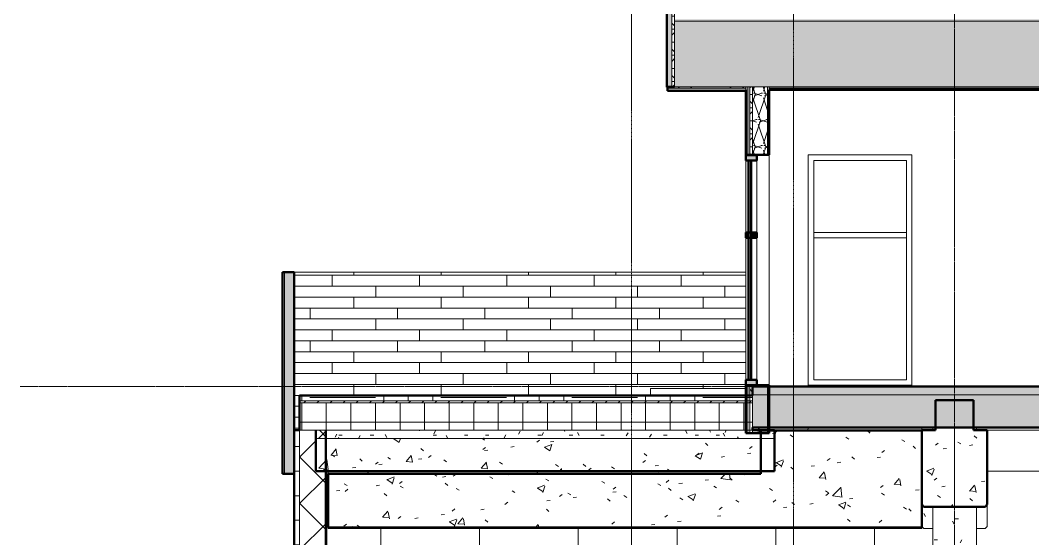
# Model space of a CAD drawing. Header units: inches. Extents: x 9661 to 16493, y -360 to 681.
# Drawn here: x 12791 to 13162, y -55.7 to 134.2 of the extents above; entities that cross this region are included whole.
import ezdxf

# ---------------------------------------------------------------- set-up
doc = ezdxf.new("R2010")
doc.units = ezdxf.units.IN
doc.header["$MEASUREMENT"] = 0
doc.linetypes.add('Dash Dot 3_16_', pattern=[0.3125, 0.1875, -0.0625, 0, -0.0625])
doc.linetypes.add('Grid Line 1_2_', pattern=[0.875, 0.5, -0.125, 0.125, -0.125])
for name, color, linetype, lineweight in [('0-4', 90, 'Continuous', 5), ('A-ANNO-SYMB-1', 150, 'Dash Dot 3_16_', 9), ('A-CLNG', 13, 'Continuous', 13), ('A-CLNG-2', 254, 'Continuous', 13), ('A-CLNG-3', 13, 'Continuous', 50), ('A-CLNG-PATT-1', 13, 'Continuous', 9), ('A-FLOR-3', 55, 'Continuous', 13), ('A-FLOR-5', 251, 'Continuous', 5), ('A-FLOR-9', 192, 'Continuous', 50), ('A-FLOR-LEVL-1', 51, 'Grid Line 1_2_', 9), ('A-FLOR-MCUT', 51, 'Continuous', 13), ('A-FLOR-PATT-2', 8, 'Continuous', 9), ('A-GLAZ-1', 55, 'Continuous', 13), ('A-GLAZ-2', 254, 'Continuous', 13), ('A-GLAZ-3', 10, 'Continuous', 13), ('A-GLAZ-4', 151, 'Continuous', 50), ('A-WALL', 113, 'Continuous', 13), ('A-WALL-2', 55, 'Continuous', 13), ('A-WALL-4', 251, 'Continuous', 5), ('A-WALL-5', 8, 'Continuous', 5), ('A-WALL-6', 254, 'Continuous', 13), ('A-WALL-7', 31, 'Continuous', 5), ('A-WALL-8', 113, 'Continuous', 50), ('A-WALL-PATT-3', 135, 'Continuous', 9), ('A-WALL-PATT-5', 111, 'Continuous', 9), ('S-BEAM', 12, 'Continuous', 9), ('S-BEAM-1', 135, 'Continuous', 9), ('S-BEAM-4', 12, 'Continuous', 50), ('S-COLS-1', 135, 'Continuous', 9), ('S-FNDN-1', 55, 'Continuous', 13), ('S-FNDN-4', 32, 'Continuous', 50), ('S-GRID-1', 1, 'Grid Line 1_2_', 9)]:
    doc.layers.add(name, color=color, linetype=linetype, lineweight=lineweight)
pattern_1 = [(0, (14217.158, 59.024), (30.72, 7.68), [1.267, -21.773, 1.267, -21.773, -122.88]), (0, (14217.158, 59.024), (30.72, 7.68), [-46.08, 1.267, -44.813, 1.267, -21.773, -53.76]), (0, (14217.158, 59.024), (30.72, 7.68), [-115.2, 1.267, -14.093, 1.267, -37.133]), (120, (14228.678, 62.864), (-22.011075, 22.7643), [1.267, -21.773, 1.267, -21.773, -122.88]), (120, (14228.678, 62.864), (-22.011075, 22.7643), [-46.08, 1.267, -44.813, 1.267, -21.773, -53.76]), (120, (14228.678, 62.864), (-22.011075, 22.7643), [-115.2, 1.267, -14.093, 1.267, -37.133]), (240, (14232.518, 78.224), (-8.708925, -30.4443), [1.267, -21.773, 1.267, -21.773, -122.88]), (240, (14232.518, 78.224), (-8.708925, -30.4443), [-46.08, 1.267, -44.813, 1.267, -21.773, -53.76]), (240, (14232.518, 78.224), (-8.708925, -30.4443), [-115.2, 1.267, -14.093, 1.267, -37.133])]
pattern_2 = [(0, (14217.158, 59.024), (0, 4.798), []), (315, (14217.1578, 59.024), (4.798427, 0), [6.786, -6.786]), (45, (14217.1578, 59.024), (4.798427, 0), [6.786, -6.786])]
pattern_3 = [(161.57, (14217.6378, 59.504), (-3.8399538, -1.54e-05), [0, -27.322, 3.034, 0]), (18.43, (14216.6778, 59.504), (-3.8399538, 1.54e-05), [0, -27.322, 3.034, 0]), (108.43, (14217.6378, 59.504), (1.919622, -9.6005246), [9.106, -21.25]), (71.57, (14216.6778, 59.504), (1.919622, 9.6005246), [9.106, -21.25])]
pattern_4 = [(0, (3257.106, 59.024), (30.72, 7.68), [1.267, -21.773, 1.267, -21.773, -122.88]), (0, (3257.106, 59.024), (30.72, 7.68), [-46.08, 1.267, -44.813, 1.267, -21.773, -53.76]), (0, (3257.106, 59.024), (30.72, 7.68), [-115.2, 1.267, -14.093, 1.267, -37.133]), (120, (3268.626, 62.864), (-22.011075, 22.7643), [1.267, -21.773, 1.267, -21.773, -122.88]), (120, (3268.626, 62.864), (-22.011075, 22.7643), [-46.08, 1.267, -44.813, 1.267, -21.773, -53.76]), (120, (3268.626, 62.864), (-22.011075, 22.7643), [-115.2, 1.267, -14.093, 1.267, -37.133]), (240, (3272.466, 78.224), (-8.708925, -30.4443), [1.267, -21.773, 1.267, -21.773, -122.88]), (240, (3272.466, 78.224), (-8.708925, -30.4443), [-46.08, 1.267, -44.813, 1.267, -21.773, -53.76]), (240, (3272.466, 78.224), (-8.708925, -30.4443), [-115.2, 1.267, -14.093, 1.267, -37.133])]
pattern_5 = [(0, (14217.158, 59.024), (0, 9), []), (90, (14217.158, 59.024), (-9, 6e-16), [])]
pattern_6 = [(50, (14217.158, 59.024), (27.5427, -2.40992), [2.88, -31.68]), (355, (14217.158, 59.024), (-5.32784, 28.88427), [2.304, -25.344]), (100.451, (14219.454, 58.823), (22.2153, 26.47393), [2.448, -26.924]), (46.184, (14217.158, 66.704), (40.9819, -6.3564), [4.32, -47.52]), (96.636, (14220.574, 66.175), (35.8907, 37.4062), [3.671, -40.386]), (351.184, (14217.158, 66.704), (35.891, 37.4062), [3.456, -38.016]), (21, (14220.998, 64.784), (22.92104, -15.46073), [2.88, -31.68]), (326, (14220.998, 64.784), (9.34353, 27.84574), [2.304, -25.344]), (71.451, (14222.908, 63.496), (32.26477, 12.3844), [2.448, -26.924]), (37.5, (14217.158, 59.024), (0.466855, 12.78271), [1.267, -23.77, 1.267, -24.461, -25.44]), (37.5, (14217.158, 59.024), (0.466855, 12.78271), [-50.765, 1.267, -24.173]), (7.5, (14217.158, 59.024), (10.10159, 15.14509), [1.267, -13.402, 1.267, -23.194, -9.696]), (7.5, (14217.158, 59.024), (10.10159, 15.14509), [-39.13, 1.267, -8.429]), (327.5, (14208.595, 59.024), (20.49916, -0.86578), [1.267, -8.333, 1.267, -28.685, -39.744]), (327.5, (14208.595, 59.024), (20.49916, -0.86578), [-39.552, 1.267, -38.477]), (317.5, (14204.755, 59.024), (22.39478, 3.8443), [1.267, -11.213, 1.267, -18.624, -28.224]), (317.5, (14204.755, 59.024), (22.39478, 3.8443), [-32.371, 1.267, -26.957])]
pattern_7 = [(0, (14217.1578, 59.024), (15.36, 3.84), [1.267, -10.253, 1.267, -10.253, -61.44]), (0, (14217.1578, 59.024), (15.36, 3.84), [-23.04, 1.267, -21.773, 1.267, -10.253, -26.88]), (0, (14217.1578, 59.024), (15.36, 3.84), [-57.6, 1.267, -6.413, 1.267, -17.933]), (120, (14222.9178, 60.944), (-11.005538, 11.38215), [1.267, -10.253, 1.267, -10.253, -61.44]), (120, (14222.9178, 60.944), (-11.005538, 11.38215), [-23.04, 1.267, -21.773, 1.267, -10.253, -26.88]), (120, (14222.9178, 60.944), (-11.005538, 11.38215), [-57.6, 1.267, -6.413, 1.267, -17.933]), (240, (14224.8378, 68.624), (-4.354462, -15.22215), [1.267, -10.253, 1.267, -10.253, -61.44]), (240, (14224.8378, 68.624), (-4.354462, -15.22215), [-23.04, 1.267, -21.773, 1.267, -10.253, -26.88]), (240, (14224.8378, 68.624), (-4.354462, -15.22215), [-57.6, 1.267, -6.413, 1.267, -17.933])]
pattern_8 = [(50, (3257.106, 59.024), (27.5427, -2.40992), [2.88, -31.68]), (355, (3257.106, 59.024), (-5.32784, 28.88427), [2.304, -25.344]), (100.451, (3259.402, 58.823), (22.2153, 26.47393), [2.448, -26.924]), (46.184, (3257.106, 66.704), (40.9819, -6.3564), [4.32, -47.52]), (96.636, (3260.522, 66.175), (35.8907, 37.4062), [3.671, -40.386]), (351.184, (3257.106, 66.704), (35.891, 37.4062), [3.456, -38.016]), (21, (3260.946, 64.784), (22.92104, -15.46073), [2.88, -31.68]), (326, (3260.946, 64.784), (9.34353, 27.84574), [2.304, -25.344]), (71.451, (3262.856, 63.496), (32.26477, 12.3844), [2.448, -26.924]), (37.5, (3257.106, 59.024), (0.466855, 12.78271), [1.267, -23.77, 1.267, -24.461, -25.44]), (37.5, (3257.106, 59.024), (0.466855, 12.78271), [-50.765, 1.267, -24.173]), (7.5, (3257.106, 59.024), (10.10159, 15.14509), [1.267, -13.402, 1.267, -23.194, -9.696]), (7.5, (3257.106, 59.024), (10.10159, 15.14509), [-39.13, 1.267, -8.429]), (327.5, (3248.543, 59.024), (20.49916, -0.86578), [1.267, -8.333, 1.267, -28.685, -39.744]), (327.5, (3248.543, 59.024), (20.49916, -0.86578), [-39.552, 1.267, -38.477]), (317.5, (3244.703, 59.024), (22.39478, 3.8443), [1.267, -11.213, 1.267, -18.624, -28.224]), (317.5, (3244.703, 59.024), (22.39478, 3.8443), [-32.371, 1.267, -26.957])]

# ---------------------------------------------------------------- blocks, each defined once
blk = doc.blocks.new('CTR - 1st Phase - Common Walls_rvt-2-BUILDING SECTION - NORTH_SOUTH - LOOKING WEST')
at = {"layer": 'A-WALL-PATT-3'}
h = blk.add_hatch(dxfattribs=at)
h.set_pattern_fill('FP_54', color=256, style=0, pattern_type=2)
h.set_pattern_definition([(90, (2609.524, -152), (-36.188, 2e-15), [])])
h.paths.add_polyline_path([(1956.49, -152), (1956.49, -151.75), (1982.92, -151.75), (1982.92, -65), (2024.92, -65), (2024.92, -151.75), (2098.02, -151.75), (2098.02, -65), (2140.02, -65), (2140.02, -151.75), (2165.32, -151.75), (2165.32, -52), (2162.11, -52), (2161.32, -51.21), (2161.32, -52), (1943.83, -52), (1943.83, -31), (1943.32, -31), (1943.32, -152), (1949.32, -152)], flags=0)
h.paths.add_polyline_path([(2576.02, -151.75), (2609.02, -151.75), (2609.02, -31), (2512.32, -31), (2512.32, -51.21), (2511.54, -52), (2508.32, -52), (2508.32, -151.75), (2534.02, -151.75), (2534.02, -65), (2576.02, -65), (2576.02, -114.81)], flags=0)
h.paths.add_polyline_path([(2286.49, -151.75), (2322.52, -151.75), (2322.52, -65), (2364.52, -65), (2364.52, -151.75), (2418.52, -151.75), (2418.52, -65), (2460.52, -65), (2460.52, -151.75), (2492.32, -151.75), (2492.32, -52), (2489.11, -52), (2488.32, -51.21), (2488.32, -31), (2185.32, -31), (2185.32, -51.21), (2184.54, -52), (2181.32, -52), (2181.32, -151.75), (2207.02, -151.75), (2207.02, -65), (2249.02, -65), (2249.02, -151.75), (2283.49, -151.75)], flags=0)
at = {"layer": 'S-FNDN-1'}
blk.add_line((1943.32, -31), (1943.32, -152), dxfattribs=at)
blk = doc.blocks.new('Concrete-Rectangular-Column - ONE-V33-BUILDING SECTION - NORTH_SOUTH - LOOKING WEST')
at = {"layer": 'S-COLS-1'}
h = blk.add_hatch(dxfattribs=at)
h.set_pattern_fill('FP_47', color=256, style=0, pattern_type=2)
h.set_pattern_definition(pattern_4)
h.paths.add_polyline_path([(2166.82, -152), (2179.82, -152), (2179.82, -151.75), (2181.32, -151.75), (2181.32, -44), (2165.32, -44), (2165.32, -151.75), (2166.82, -151.75)], flags=0)
h.paths.add_polyline_path([(2181.32, -16), (2181.32, -15), (2180.32, -15), (2180.32, -16)], flags=0)
h.paths.add_polyline_path([(2165.32, -16), (2166.32, -16), (2166.32, -15), (2165.32, -15), (2165.32, -15.16)], flags=0)
for p, q in [((2165.32, -16), (2165.32, -15)), ((2181.32, -15), (2181.32, -16)), ((2165.32, -151.75), (2165.32, -44)), ((2181.32, -44), (2181.32, -151.75)), ((2179.82, -152), (2166.82, -152))]:
    blk.add_line(p, q, dxfattribs=at)
blk = doc.blocks.new('_THE_ WINDOW _ DOOR - Window - 1st Floor-2480460-BUILDING SECTION - NORTH_SOUTH - LOOKING WEST')
at = {"layer": 'A-GLAZ-1'}
for p, q in [((2812.91, 2.5), (2812.91, 82.87)), ((2812.91, 82.87), (2846.94, 82.87)), ((2846.94, 82.87), (2846.94, 2.5)), ((2846.94, 56.5), (2812.91, 56.5)), ((2812.91, 56.5), (2812.91, 54.5)), ((2846.94, 54.5), (2846.94, 56.5)), ((2812.91, 54.5), (2846.94, 54.5)), ((2846.94, 2.5), (2812.91, 2.5))]:
    blk.add_line(p, q, dxfattribs=at)
blk = doc.blocks.new('_THE_ WINDOW _ DOOR - Window - 1st Floor-V38-BUILDING SECTION - NORTH_SOUTH - LOOKING WEST')
at = {"layer": 'A-GLAZ-2'}
h = blk.add_hatch(color=256, dxfattribs=at)
h.paths.add_polyline_path([(2098.82, 0.5), (2100.82, 0.5), (2100.82, 2.5), (2096.82, 2.5), (2096.82, 0.5), (2098.32, 0.5)], flags=0)
h.paths.add_polyline_path([(2097.64, 82.87), (2100.82, 82.87), (2100.82, 84.87), (2096.82, 84.87), (2096.82, 82.87), (2097.57, 82.87)], flags=0)
h = blk.add_hatch(color=256, dxfattribs=at)
h.paths.add_polyline_path([(2100.82, 54.5), (2100.82, 56.5), (2098.82, 56.5), (2098.82, 54.5)], flags=0)
h.paths.add_polyline_path([(2097.82, 54.5), (2097.82, 56.5), (2096.82, 56.5), (2096.82, 54.5)], flags=0)
at = {"layer": 'A-GLAZ-3'}
blk.add_hatch(color=256, dxfattribs=at).paths.add_polyline_path([(2098.82, 2.5), (2098.82, 82.87), (2097.82, 82.87), (2097.82, 2.5)], flags=0)
at = {"layer": 'A-GLAZ-1'}
for p, q in [((2096.82, 56.5), (2096.82, 82.87)), ((2100.82, 82.87), (2100.82, 56.5)), ((2096.82, 2.5), (2096.82, 54.5)), ((2100.82, 54.5), (2100.82, 2.5))]:
    blk.add_line(p, q, dxfattribs=at)
at = {"layer": 'A-GLAZ-4'}
for p, q in [((2100.82, 84.87), (2096.82, 84.87)), ((2096.82, 84.87), (2096.82, 82.87)), ((2096.82, 82.87), (2100.82, 82.87)), ((2097.82, 82.87), (2097.82, 2.5)), ((2098.82, 82.87), (2097.82, 82.87)), ((2098.82, 2.5), (2098.82, 82.87)), ((2100.82, 82.87), (2100.82, 84.87)), ((2100.82, 56.5), (2096.82, 56.5)), ((2096.82, 56.5), (2096.82, 54.5)), ((2100.82, 54.5), (2100.82, 56.5)), ((2096.82, 54.5), (2100.82, 54.5)), ((2100.82, 2.5), (2096.82, 2.5)), ((2096.82, 2.5), (2096.82, 0.5)), ((2096.82, 0.5), (2100.82, 0.5)), ((2097.82, 2.5), (2098.82, 2.5)), ((2100.82, 0.5), (2100.82, 2.5))]:
    blk.add_line(p, q, dxfattribs=at)
blk = doc.blocks.new('Beam 2 Levels_01 - _B_-2543548-BUILDING SECTION - NORTH_SOUTH - LOOKING WEST')
at = {"layer": 'S-BEAM'}
h = blk.add_hatch(dxfattribs=at)
h.set_pattern_fill('FP_68', color=256, style=0, pattern_type=2)
h.set_pattern_definition(pattern_8)
h.paths.add_polyline_path([(2125.82, -51.62), (2161.32, -51.62), (2161.32, -16.02), (2102.33, -16.02), (2102.33, -19), (2107.32, -19), (2107.32, -30.65), (2106.02, -31), (2102.33, -31), (2102.33, -32), (1943.83, -32), (1943.83, -51.62), (2104.12, -51.62)], flags=0)
at = {"layer": 'S-BEAM-1'}
h = blk.add_hatch(dxfattribs=at)
h.set_pattern_fill('FP_47', color=256, style=0, pattern_type=2)
h.set_pattern_definition(pattern_4)
h.paths.add_polyline_path([(2128, -16.02), (2161.32, -16), (2161.32, -15), (2105.45, -15.01), (2105.45, -16), (2107.32, -16.02)], flags=0)
h = blk.add_hatch(dxfattribs=at)
h.set_pattern_fill('FP_47', color=256, style=0, pattern_type=2)
h.set_pattern_definition(pattern_4)
h.paths.add_polyline_path([(2102.33, -32), (2102.33, -31), (1943.83, -31), (1943.83, -32), (2060.96, -32)], flags=0)
h = blk.add_hatch(dxfattribs=at)
h.set_pattern_fill('FP_76', color=256, style=0, pattern_type=2)
h.set_pattern_definition([(0, (3257.106, 3.702), (30.72, 5.431), [1.267, -21.773, 1.267, -21.773, -122.88]), (0, (3257.106, 3.702), (30.72, 5.431), [-46.08, 1.267, -44.813, 1.267, -21.773, -53.76]), (0, (3257.106, 3.702), (30.72, 5.431), [-115.2, 1.267, -14.093, 1.267, -37.133]), (129.232, (3268.626, 6.417), (-19.350573, 12.83838), [1.002, -17.213, 1.002, -17.213, -97.145]), (129.232, (3268.626, 6.417), (-19.350573, 12.83838), [-36.429, 1.002, -35.428, 1.002, -17.213, -42.501]), (129.232, (3268.626, 6.417), (-19.350573, 12.83838), [-91.074, 1.002, -11.141, 1.002, -29.356]), (230.768, (3272.466, 17.279), (-11.370004, -24.785848), [1.002, -17.213, 1.002, -17.213, -97.145]), (230.768, (3272.466, 17.279), (-11.370004, -24.785848), [-36.429, 1.002, -35.428, 1.002, -17.213, -42.501]), (230.768, (3272.466, 17.279), (-11.370004, -24.785848), [-91.074, 1.002, -11.141, 1.002, -29.356])])
h.paths.add_polyline_path([(2021.92, -52), (2161.32, -52), (2161.32, -51.62), (1943.83, -51.62), (1943.83, -52), (2006.86, -52)], flags=0)
for p, q in [((2161.32, -15), (2161.32, -16)), ((1943.83, -32), (1943.83, -31)), ((1943.83, -51.62), (1943.83, -52)), ((2161.32, -51.62), (2161.32, -52)), ((2161.32, -52), (1943.83, -52))]:
    blk.add_line(p, q, dxfattribs=at)
at = {"layer": 'S-BEAM-4'}
for p, q in [((2161.32, -16.02), (2102.33, -16.02)), ((2102.33, -16.02), (2102.33, -32)), ((2161.32, -51.62), (2161.32, -16.02)), ((2102.33, -32), (1943.83, -32)), ((1943.83, -32), (1943.83, -51.62)), ((1943.83, -51.62), (2161.32, -51.62))]:
    blk.add_line(p, q, dxfattribs=at)
blk = doc.blocks.new('Inverted Tee Beam - 24IT40-2543538-BUILDING SECTION - NORTH_SOUTH - LOOKING WEST')
at = {"layer": 'S-BEAM'}
h = blk.add_hatch(dxfattribs=at)
h.set_pattern_fill('FP_68', color=256, style=0, pattern_type=2)
h.set_pattern_definition(pattern_8)
h.paths.add_polyline_path([(2162.11, -44), (2184.54, -44), (2185.32, -43.21), (2185.32, -16), (2180.32, -16), (2180.32, -15), (2166.32, -15), (2166.32, -16), (2161.32, -16.02), (2161.32, -43.21)], flags=0)
at = {"layer": 'S-BEAM-4'}
for p, q in [((2180.32, -5), (2166.32, -5)), ((2166.32, -5), (2166.32, -16)), ((2180.32, -16), (2180.32, -5)), ((2166.32, -16), (2161.32, -16)), ((2161.32, -16), (2161.32, -43.21)), ((2185.32, -16), (2180.32, -16)), ((2185.32, -43.21), (2185.32, -16)), ((2161.32, -43.21), (2162.11, -44)), ((2162.11, -44), (2184.54, -44)), ((2184.54, -44), (2185.32, -43.21))]:
    blk.add_line(p, q, dxfattribs=at)
blk = doc.blocks.new('Beam 2 Levels_01 - _B_-2543541-BUILDING SECTION - NORTH_SOUTH - LOOKING WEST')
at = {"layer": 'S-BEAM-1'}
h = blk.add_hatch(dxfattribs=at)
h.set_pattern_fill('FP_47', color=256, style=0, pattern_type=2)
h.set_pattern_definition(pattern_4)
h.paths.add_polyline_path([(2184.54, -52), (2185.32, -51.21), (2185.32, -43.21), (2184.54, -44), (2181.32, -44), (2181.32, -52)], flags=0)
h.paths.add_polyline_path([(2165.32, -52), (2165.32, -44), (2162.11, -44), (2161.32, -43.21), (2161.32, -51.21), (2162.11, -52)], flags=0)
for p, q in [((2185.32, -51.21), (2185.32, -43.21)), ((2161.32, -51.21), (2162.11, -52)), ((2184.54, -52), (2185.32, -51.21)), ((2162.11, -52), (2165.32, -52)), ((2181.32, -52), (2184.54, -52))]:
    blk.add_line(p, q, dxfattribs=at)

msp = doc.modelspace()

# ---------------------------------------------------------------- hatches: boundary and pattern name
at = {"layer": 'A-CLNG-2'}
h = msp.add_hatch(color=256, dxfattribs=at)
h.paths.add_polyline_path([(13029.7781, 108.375), (13056.8755, 108.375), (13056.8755, 109.375), (13028.2255, 109.375), (13028.2255, 108.375), (13029.7255, 108.375)], flags=0)
h.paths.add_polyline_path([(14797.414, 108.375), (14820.5255, 108.375), (14820.5255, 109.375), (14791.8755, 109.375), (14791.8755, 108.375)], flags=0)
at = {"layer": 'A-CLNG-PATT-1'}
h = msp.add_hatch(dxfattribs=at)
h.set_pattern_fill('FP_51', color=256, style=0, pattern_type=2)
h.set_pattern_definition([(45, (14217.158, 59.024), (-9.50352, 9.50352), []), (45, (14217.158, 73.424), (-9.50352, 9.50352), [])])
h.paths.add_polyline_path([(14820.5255, 109.375), (14820.5255, 109.875), (14791.8755, 109.8728), (14791.8755, 109.375), (14818.0255, 109.375)], flags=0)
h.paths.add_polyline_path([(13029.7399, 109.375), (13056.8755, 109.375), (13056.8755, 109.875), (13030.7255, 109.875), (13029.7255, 109.75), (13028.2255, 109.75), (13028.2255, 109.375), (13029.7255, 109.375)], flags=0)
at = {"layer": 'A-FLOR-5'}
h = msp.add_hatch(color=256, dxfattribs=at)
h.paths.add_polyline_path([(14782.526, 109.375), (14783.2505, 109.375), (14783.2505, 109.875), (13672.3755, 109.875), (13672.3755, 109.375), (14780.6555, 109.375)], flags=0)
h.paths.add_polyline_path([(13065.587, 109.375), (13476.6255, 109.375), (13476.6255, 109.875), (13065.5005, 109.875), (13065.5005, 109.375)], flags=0)
h.paths.add_polyline_path([(13480.3755, 109.375), (13480.3755, 109.875), (13480.1255, 109.8745), (13480.1255, 109.375), (13480.2755, 109.375)], flags=0)
at = {"layer": 'A-FLOR-PATT-2'}
h = msp.add_hatch(dxfattribs=at)
h.set_pattern_fill('FP_49', color=256, style=0, pattern_type=2)
h.set_pattern_definition(pattern_2)
h.paths.add_polyline_path([(14818.0255, 133.875), (14818.0255, 134.625), (13672.3755, 134.625), (13672.3755, 133.875), (14814.1725, 133.875)], flags=0)
h.paths.add_polyline_path([(13030.7255, 133.875), (13480.3755, 133.875), (13480.3755, 134.625), (13030.7255, 134.625)], flags=0)
h = msp.add_hatch(dxfattribs=at)
h.set_pattern_fill('FP_50', color=256, style=0, pattern_type=2)
h.set_pattern_definition(pattern_3)
h.paths.add_polyline_path([(13054.53, 109.875), (13480.3755, 109.875), (13480.3755, 133.875), (13030.7255, 133.875), (13030.7255, 109.875)], flags=0)
h.paths.add_polyline_path([(14026.523, 109.875), (14818.0255, 109.875), (14818.0255, 133.875), (13672.3755, 133.875), (13672.3755, 109.875), (13959.489, 109.875)], flags=0)
h = msp.add_hatch(dxfattribs=at)
h.set_pattern_fill('FP_47', color=256, style=0, pattern_type=2)
h.set_pattern_definition(pattern_1)
h.paths.add_polyline_path([(14780.6555, 108.75), (14783.2505, 108.7587), (14783.2505, 109.375), (13672.3755, 109.375), (13672.3755, 108.75), (14768.8005, 108.75)], flags=0)
h.paths.add_polyline_path([(13065.5005, 108.75), (13476.6255, 108.75), (13476.6255, 109.375), (13065.5005, 109.375), (13065.5005, 108.7729)], flags=0)
h.paths.add_polyline_path([(13480.3755, 108.75), (13480.3755, 109.375), (13480.1255, 109.3746), (13480.1255, 108.75), (13480.2755, 108.75)], flags=0)
h = msp.add_hatch(dxfattribs=at)
h.set_pattern_fill('FP_52', color=256, style=0, pattern_type=2)
h.set_pattern_definition([(0, (14217.158, 59.024), (24, 24), [24, -24]), (0, (14217.158, 68.024), (24, 24), [24, -24]), (0, (14217.158, 77.024), (24, 24), [24, -24]), (90, (14220.158, 80.024), (-24, 24), [24, -24]), (90, (14229.158, 80.024), (-24, 24), [24, -24]), (90, (14238.158, 80.024), (-24, 24), [24, -24])])
h.paths.add_polyline_path([(13059.3755, -5.25), (13059.3755, -3.25), (12893.3755, -3.25), (12893.3755, -5.25), (13054.53, -5.25)], flags=0)
h = msp.add_hatch(dxfattribs=at)
h.set_pattern_fill('FP_48', color=256, style=0, pattern_type=2)
h.set_pattern_definition(pattern_7)
h.paths.add_polyline_path([(13724.87, -3), (14789.3755, -3), (14789.3755, 0), (13059.3755, 0), (13059.3755, -3), (13691.353, -3)], flags=0)
h = msp.add_hatch(dxfattribs=at)
h.set_pattern_fill('FP_68', color=256, style=0, pattern_type=2)
h.set_pattern_definition(pattern_6)
h.paths.add_polyline_path([(13795.3755, -15), (14789.3755, -15), (14789.3755, -3), (14495.761, -3), (13672.3755, -3), (13672.3755, -3.1614), (13664.3755, -3.1626), (13664.3755, -3), (13059.3755, -3), (13059.3755, -15), (13791.904, -15)], flags=0)
h = msp.add_hatch(dxfattribs=at)
h.set_pattern_fill('FP_49', color=256, style=0, pattern_type=2)
h.set_pattern_definition(pattern_2)
h.paths.add_polyline_path([(12893.3755, -6), (13059.3755, -6), (13059.3755, -5.25), (12893.3755, -5.25)], flags=0)
h = msp.add_hatch(dxfattribs=at)
h.set_pattern_fill('FP_56', color=256, style=0, pattern_type=2)
h.set_pattern_definition(pattern_5)
h.paths.add_polyline_path([(12893.3755, -16), (13059.3755, -16), (13059.3755, -6), (12893.3755, -6)], flags=0)
h = msp.add_hatch(dxfattribs=at)
h.set_pattern_fill('FP_48', color=256, style=0, pattern_type=2)
h.set_pattern_definition(pattern_7)
h.paths.add_polyline_path([(13062.3795, -19), (13062.3795, -17), (13062.0422, -17), (13059.3755, -16), (12903.0005, -16), (12903.0005, -19), (13059.3755, -19)], flags=0)
h = msp.add_hatch(dxfattribs=at)
h.set_pattern_fill('FP_68', color=256, style=0, pattern_type=2)
h.set_pattern_definition(pattern_6)
h.paths.add_polyline_path([(12953.979, -31), (13066.0704, -31), (13067.3755, -30.6464), (13067.3755, -19), (12899.3755, -19), (12899.3755, -31), (12934.5628, -31)], flags=0)
at = {"layer": 'A-WALL-4'}
h = msp.add_hatch(color=256, dxfattribs=at)
h.paths.add_polyline_path([(13027.9755, 109.75), (13028.2255, 109.75), (13028.2255, 149), (13027.9755, 149), (13027.9755, 109.875)], flags=0)
h.paths.add_polyline_path([(13027.9755, 229.75), (13028.2255, 229.75), (13028.2255, 269.375), (13027.9755, 269.375), (13027.9755, 229.8759)], flags=0)
h.paths.add_polyline_path([(13028.2255, 350.125), (13028.2255, 350.3697), (13027.9755, 350.3259), (13027.9755, 350.125)], flags=0)
h.paths.add_polyline_path([(13027.9755, 350.3792), (13028.2255, 350.401), (13028.2255, 350.5), (13027.9755, 350.5)], flags=0)
at = {"layer": 'A-WALL-5'}
h = msp.add_hatch(color=256, dxfattribs=at)
h.paths.add_polyline_path([(13029.7255, 109.75), (13029.7255, 149), (13028.2255, 149), (13028.2255, 109.75)], flags=0)
h.paths.add_polyline_path([(13029.6943, 229.75), (13029.7255, 229.75), (13029.6943, 229.8732), (13028.3349, 229.75), (13029.4755, 229.75)], flags=0)
h.paths.add_polyline_path([(13028.2255, 229.75), (13029.7255, 229.8759), (13029.7255, 269.375), (13028.2255, 269.375), (13028.2255, 230.125)], flags=0)
h.paths.add_polyline_path([(13029.3922, 350.125), (13029.7255, 350.125), (13029.7153, 350.5), (13028.2255, 350.5), (13028.2255, 350.125), (13029.1128, 350.125)], flags=0)
h = msp.add_hatch(color=256, dxfattribs=at)
h.paths.add_polyline_path([(13057.6255, -3.25), (13058.3755, -3.25), (13058.3755, 0.5), (13057.6255, 0.5), (13057.6255, -3)], flags=0)
h.paths.add_polyline_path([(13057.6255, 84.875), (13058.3755, 84.875), (13058.3755, 109.875), (13057.6255, 109.875), (13057.6255, 91.4838)], flags=0)
at = {"layer": 'A-WALL-6'}
h = msp.add_hatch(color=256, dxfattribs=at)
h.paths.add_polyline_path([(13057.4648, -3.25), (13057.6255, -3.25), (13057.6255, 0.5), (13056.8755, 0.5), (13056.8755, -3.25)], flags=0)
h.paths.add_polyline_path([(13056.8755, 84.875), (13057.6255, 84.875), (13057.6255, 109.875), (13056.8755, 109.875), (13056.8755, 91.4838)], flags=0)
msp.add_hatch(color=256, dxfattribs=at).paths.add_polyline_path([(12887.8755, -32), (12891.3755, -32), (12891.3755, 42), (12887.8755, 42), (12887.8755, -31)], flags=0)
at = {"layer": 'A-WALL-7'}
msp.add_hatch(color=256, dxfattribs=at).paths.add_polyline_path([(12887.1255, -32), (12887.8755, -32), (12887.8755, 42), (12887.1255, 42), (12887.1255, -31)], flags=0)
at = {"layer": 'A-WALL-PATT-3'}
h = msp.add_hatch(dxfattribs=at)
h.set_pattern_fill('FP_59', color=256, style=0, pattern_type=2)
h.set_pattern_definition([(0, (12889.2508, 0.8), (0, 4), []), (90, (12889.251, 0.8), (-8, 8), [4, -28]), (90, (12905.251, 4.8), (-8, 8), [4, -28])])
h.paths.add_polyline_path([(12893.3755, -16), (12893.3755, -3.25), (13021.9755, -3.25), (13021.9755, -0.75), (13056.8755, -0.75), (13056.8755, 42), (12891.3755, 42), (12891.3755, -16)], flags=0)
at = {"layer": 'A-WALL-PATT-5'}
h = msp.add_hatch(dxfattribs=at)
h.set_pattern_fill('FP_49', color=256, style=0, pattern_type=2)
h.set_pattern_definition(pattern_2)
h.paths.add_polyline_path([(13029.7255, 109.75), (13030.7255, 109.875), (13030.7255, 149), (13029.7255, 149), (13029.7255, 109.875)], flags=0)
h.paths.add_polyline_path([(13029.7255, 229.75), (13030.7255, 229.75), (13030.7255, 269.375), (13029.7255, 269.375), (13029.7255, 229.8553)], flags=0)
h.paths.add_polyline_path([(13029.913, 350.125), (13030.7255, 350.125), (13030.7255, 350.5), (13029.7255, 350.5), (13029.7255, 350.125)], flags=0)
h = msp.add_hatch(dxfattribs=at)
h.set_pattern_fill('FP_49', color=256, style=0, pattern_type=2)
h.set_pattern_definition(pattern_2)
h.paths.add_polyline_path([(13058.3755, -3.25), (13059.3755, -3.25), (13059.3755, 0.5), (13058.3755, 0.5), (13058.3755, -3)], flags=0)
h.paths.add_polyline_path([(13059.3755, 84.875), (13059.3755, 109.875), (13058.3755, 109.875), (13058.3755, 84.875)], flags=0)
h = msp.add_hatch(dxfattribs=at)
h.set_pattern_fill('FP_50', color=256, style=0, pattern_type=2)
h.set_pattern_definition(pattern_3)
h.paths.add_polyline_path([(13062.3795, -17), (13062.3795, -16.0157), (13064.8755, -16), (13064.8755, -15), (13059.3755, -15), (13059.4175, -16.0157), (13062.0422, -17)], flags=0)
h.paths.add_polyline_path([(13059.3755, 0), (13064.8755, 0.0186), (13064.8755, 0.5), (13059.3755, 0.5), (13059.3755, 0.0058)], flags=0)
h.paths.add_polyline_path([(13064.8755, 84.875), (13064.8755, 109.875), (13059.3755, 109.875), (13059.3755, 84.875)], flags=0)
h = msp.add_hatch(dxfattribs=at)
h.set_pattern_fill('FP_47', color=256, style=0, pattern_type=2)
h.set_pattern_definition(pattern_1)
h.paths.add_polyline_path([(13064.8755, -16), (13065.5005, -16), (13065.5005, -15), (13064.8755, -15.0131), (13064.8755, -15.8969)], flags=0)
h.paths.add_polyline_path([(13064.8934, 0), (13065.5005, 0.0244), (13065.5005, 0.5), (13064.8755, 0.5), (13064.8755, 0)], flags=0)
h.paths.add_polyline_path([(13064.8755, 84.875), (13065.5005, 84.875), (13065.5005, 109.875), (13064.8755, 109.875), (13064.8755, 91.4838)], flags=0)
h = msp.add_hatch(dxfattribs=at)
h.set_pattern_fill('FP_56', color=256, style=0, pattern_type=2)
h.set_pattern_definition(pattern_5)
h.paths.add_polyline_path([(12893.3755, -158), (12893.3755, -16), (12891.3755, -16), (12891.3755, -158)], flags=0)
h = msp.add_hatch(dxfattribs=at)
h.set_pattern_fill('FP_70', color=256, style=0, pattern_type=2)
h.set_pattern_definition([(45, (14217.158, 59.024), (-8.48528, 8.48528), []), (135, (14217.158, 59.024), (-8.48528, -8.48528), [])])
h.paths.add_polyline_path([(12893.3755, -158), (12903.0005, -158), (12903.0005, -31), (12899.3755, -31), (12899.3755, -19), (12903.0005, -19), (12903.0005, -16), (12893.3755, -16), (12893.3755, -156.8365)], flags=0)

# ---------------------------------------------------------------- linework, layer by layer
at = {"layer": 'A-ANNO-SYMB-1'}
for p, q in [((13014.974, 430.0801), (13014.974, -131.6414)), ((13074.3617, -131.6414), (13074.3617, 430.0801))]:
    msp.add_line(p, q, dxfattribs=at)
at = {"layer": 'A-CLNG'}
for p, q in [((13056.8755, 109.375), (13028.2255, 109.375)), ((13056.8755, 109.875), (13030.7255, 109.875)), ((13056.8755, 108.75), (13056.8755, 109.875))]:
    msp.add_line(p, q, dxfattribs=at)
at = {"layer": 'A-CLNG-3'}
for p, q in [((13030.7255, 109.875), (13028.2255, 109.875)), ((13028.2255, 109.875), (13028.2255, 108.375)), ((13028.2255, 108.375), (13056.8755, 108.375)), ((13056.8755, 108.375), (13056.8755, 108.75))]:
    msp.add_line(p, q, dxfattribs=at)
at = {"layer": 'A-FLOR-3'}
for p, q in [((13021.9755, -3.25), (13021.9755, -0.75)), ((13021.9755, -0.75), (13056.8755, -0.75)), ((13145.3755, -16), (13448.3755, -16)), ((13448.3755, -31), (13145.3755, -31))]:
    msp.add_line(p, q, dxfattribs=at)
at = {"layer": 'A-FLOR-9'}
for p, q in [((13065.5005, 108.75), (13480.3755, 108.75)), ((13059.3755, -3.25), (12893.3755, -3.25)), ((12893.3755, -3.25), (12893.3755, -16)), ((14789.3755, 0), (13059.3755, 0)), ((13059.3755, 0), (13059.3755, -3.25)), ((12899.3755, -16), (12899.3755, -31)), ((13059.3755, -16), (13059.3755, -15)), ((13059.3755, -15), (14789.3755, -15)), ((13067.3755, -16), (13059.3755, -16)), ((13067.3755, -31), (13067.3755, -16)), ((12899.3755, -31), (13067.3755, -31))]:
    msp.add_line(p, q, dxfattribs=at)
at = {"layer": 'A-FLOR-LEVL-1'}
msp.add_line((12791.0002, 0), (15128.0162, 0), dxfattribs=at)
at = {"layer": 'A-FLOR-MCUT'}
for p, q in [((13480.3755, 133.875), (13030.7255, 133.875)), ((13480.3755, 109.875), (13056.8755, 109.875)), ((13480.3755, 109.375), (13065.5005, 109.375)), ((14789.3755, -3), (13059.3755, -3)), ((13059.3755, -5.25), (12893.3755, -5.25)), ((13059.3755, -6), (12893.3755, -6)), ((13059.3755, -16), (12903.0005, -16)), ((13067.3755, -19), (12899.3755, -19))]:
    msp.add_line(p, q, dxfattribs=at)
at = {"layer": 'A-WALL'}
for p, q in [((13028.2255, 149), (13028.2255, 109.875)), ((13029.7255, 149), (13029.7255, 109.75)), ((13030.7255, 109.875), (13030.7255, 149)), ((13057.6255, 109.875), (13057.6255, 84.875)), ((13058.3755, 109.875), (13058.3755, 84.875)), ((13059.3755, 109.875), (13059.3755, 84.875)), ((13064.8755, 109.875), (13064.8755, 84.875)), ((13065.5005, 108.75), (13065.5005, 109.875)), ((12887.8755, -32), (12887.8755, 42)), ((13057.6255, 0.5), (13057.6255, -17)), ((13058.3755, 0.5), (13058.3755, -17)), ((13059.3755, 0.5), (13059.3755, -17)), ((13064.8755, 0.5), (13064.8755, -17)), ((12903.0005, -16), (12893.3755, -16)), ((12893.3755, -158), (12893.3755, -16))]:
    msp.add_line(p, q, dxfattribs=at)
at = {"layer": 'A-WALL-2'}
for p, q in [((13065.5005, 84.875), (13065.5005, 0.5)), ((13079.763, 0.5), (13079.763, 84.875)), ((13079.763, 84.875), (13117.788, 84.875)), ((13117.788, 84.875), (13117.788, 0.5)), ((13056.8755, 42), (12891.3755, 42)), ((13117.788, 0.5), (13079.763, 0.5))]:
    msp.add_line(p, q, dxfattribs=at)
at = {"layer": 'A-WALL-8'}
for p, q in [((13027.9755, 149), (13027.9755, 109.75)), ((13027.9755, 109.75), (13030.7255, 109.75)), ((13030.7255, 109.75), (13030.7255, 109.875)), ((13056.8755, 108.375), (13056.8755, 84.875)), ((13065.5005, 84.875), (13065.5005, 108.75)), ((13056.8755, 84.875), (13065.5005, 84.875)), ((12887.1255, 42), (12887.1255, -32)), ((12891.3755, 42), (12887.1255, 42)), ((12891.3755, -32), (12891.3755, 42)), ((13056.8755, 0.5), (13056.8755, -17)), ((13065.5005, 0.5), (13056.8755, 0.5)), ((13065.5005, -17), (13065.5005, 0.5)), ((13056.8755, -17), (13065.5005, -17)), ((12887.1255, -32), (12891.3755, -32))]:
    msp.add_line(p, q, dxfattribs=at)
at = {"layer": 'S-FNDN-4'}
for p, q in [((12893.3755, -16), (12891.3755, -16)), ((12903.0005, -158), (12903.0005, -16)), ((12891.3755, -32), (12891.3755, -158))]:
    msp.add_line(p, q, dxfattribs=at)
at = {"layer": 'S-GRID-1'}
msp.add_line((13133.3755, -159.8356), (13133.3755, 470.5), dxfattribs=at)

# ---------------------------------------------------------------- block references
at = {"layer": '0-4'}
msp.add_blockref('CTR - 1st Phase - Common Walls_rvt-2-BUILDING SECTION - NORTH_SOUTH - LOOKING WEST', (10960.0518, 0), dxfattribs=at)
at = {"layer": 'A-GLAZ-1'}
for name, p in [('_THE_ WINDOW _ DOOR - Window - 1st Floor-V38-BUILDING SECTION - NORTH_SOUTH - LOOKING WEST', (10960.0518, 0)), ('_THE_ WINDOW _ DOOR - Window - 1st Floor-2480460-BUILDING SECTION - NORTH_SOUTH - LOOKING WEST', (10268.8518, 0))]:
    msp.add_blockref(name, p, dxfattribs=at)
at = {"layer": 'S-BEAM-1'}
for name in ['Inverted Tee Beam - 24IT40-2543538-BUILDING SECTION - NORTH_SOUTH - LOOKING WEST', 'Beam 2 Levels_01 - _B_-2543548-BUILDING SECTION - NORTH_SOUTH - LOOKING WEST', 'Beam 2 Levels_01 - _B_-2543541-BUILDING SECTION - NORTH_SOUTH - LOOKING WEST']:
    msp.add_blockref(name, (10960.0518, 0), dxfattribs=at)
at = {"layer": 'S-COLS-1'}
msp.add_blockref('Concrete-Rectangular-Column - ONE-V33-BUILDING SECTION - NORTH_SOUTH - LOOKING WEST', (10960.0518, 0), dxfattribs=at)

doc.saveas('drawing.dxf')
